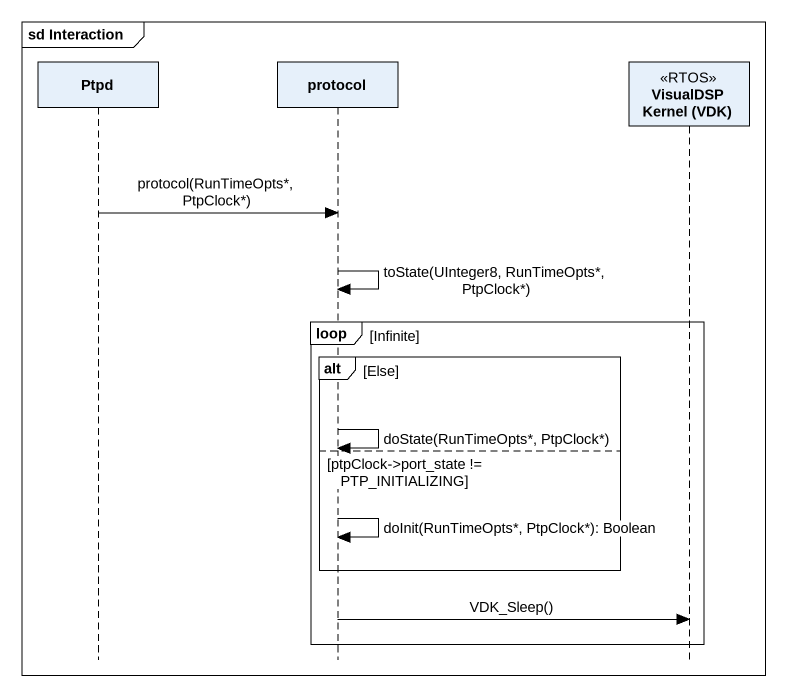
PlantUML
@startuml
mainframe sd Interaction
hide footbox
participant Ptpd
participant "protocol" as protocol_
participant "VisualDSP Kernel (VDK)" as VisualDSP_Kernel_VDK <<RTOS>>

Ptpd -> protocol_ : protocol(RunTimeOpts*, PtpClock*)
protocol_ -> protocol_ : toState(UInteger8, RunTimeOpts*, PtpClock*)
loop Infinite
  alt Else
    protocol_ -> protocol_ : doState(RunTimeOpts*, PtpClock*)
  else ptpClock->port_state != PTP_INITIALIZING
    protocol_ -> protocol_ : doInit(RunTimeOpts*, PtpClock*): Boolean
  end
  protocol_ -> VisualDSP_Kernel_VDK : VDK_Sleep()
end
@enduml
